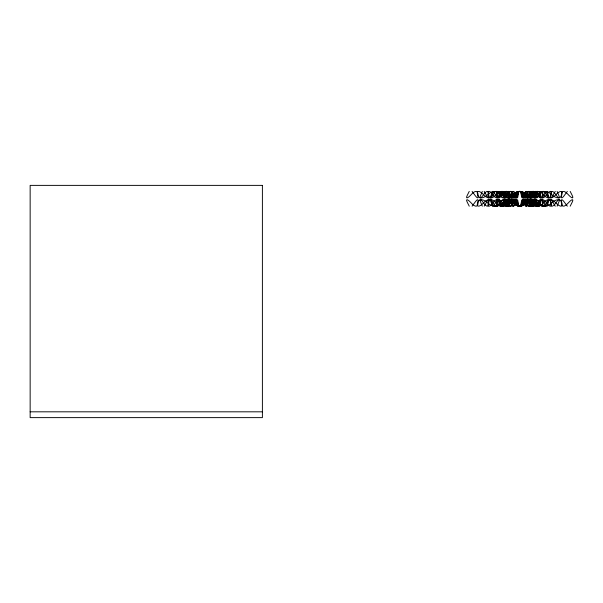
<?xml version="1.0" encoding="UTF-8"?>
<svg xmlns="http://www.w3.org/2000/svg" width="603" height="603" viewBox="0 0 603 603"><rect width="100%" height="100%" fill="white"/><g stroke="black" fill="none" stroke-linecap="round" stroke-linejoin="round"><path stroke-width="0.9" d="M506.256 191.407L505.171 197.912L507.274 192.312A1.304 0.641 -76.9 0 1 508.058 191.385A1.304 0.641 -76.9 0 1 508.525 192.312L508.389 196.932A1.304 0.889 -69.1 0 0 509.098 197.92A1.304 0.889 -69.1 0 0 510.183 196.932L511.811 192.312A1.304 1.1 -68 0 1 513.975 192.312L514.668 196.932A1.304 1.214 -43.8 0 0 517.125 196.932L518.467 192.312A1.304 1.274 0 0 1 520.969 192.312L522.304 196.932A1.304 1.214 43.8 0 0 524.761 196.932L525.454 192.312A1.304 1.1 68 0 1 527.617 192.312L529.246 196.932A1.304 0.889 69.1 0 0 530.331 197.92A1.304 0.889 69.1 0 0 531.047 196.932L530.904 192.312A1.304 0.641 76.9 0 1 531.371 191.385A1.304 0.641 76.9 0 1 532.155 192.312L534.258 197.912L533.18 191.407M533.18 206.173L534.258 199.668L532.155 205.269A1.304 0.641 -76.9 0 1 531.371 206.196A1.304 0.641 -76.9 0 1 530.904 205.269L531.047 200.648A1.304 0.889 -69.1 0 0 530.331 199.661A1.304 0.889 -69.1 0 0 529.246 200.648L527.617 205.269A1.304 1.1 -68 0 1 525.454 205.269L524.761 200.648A1.304 1.214 -43.8 0 0 522.304 200.648L520.969 205.269A1.304 1.274 0 0 1 518.467 205.269L517.125 200.648A1.304 1.214 43.8 0 0 514.668 200.648L513.975 205.269A1.304 1.1 68 0 1 511.811 205.269L510.183 200.648A1.304 0.889 69.1 0 0 509.098 199.661L507.025 206.158M500.234 191.385L498.862 196.555A2.065 0.505 -69.4 0 0 498.892 197.92A2.065 0.505 -69.4 0 0 499.887 196.555L501.598 192.628A2.065 1.002 -73 0 1 502.849 191.377A2.065 1.002 -73 0 1 503.52 192.628L503.43 196.555A2.065 1.372 -62.8 0 0 504.47 197.92A2.065 1.372 -62.8 0 0 506.219 196.555L508.148 192.628A2.065 1.734 -62 0 1 511.472 192.628L512.362 196.555A2.065 1.877 -35.4 0 0 516.168 196.555L517.796 192.628A2.065 1.997 0 0 1 521.633 192.628L523.261 196.555A2.065 1.877 35.4 0 0 527.075 196.555L527.957 192.628A2.065 1.734 62 0 1 531.281 192.628L533.21 196.555A2.065 1.372 62.8 0 0 534.959 197.92A2.065 1.372 62.8 0 0 535.999 196.555L535.909 192.628A2.065 1.002 73 0 1 536.58 191.377A2.065 1.002 73 0 1 537.831 192.628L539.542 196.555A2.065 0.505 69.4 0 0 540.537 197.92A2.065 0.505 69.4 0 0 540.567 196.555L539.195 191.385M532.404 191.422L530.459 197.92L531.032 192.229A1.048 0.505 -73 0 0 530.708 191.4A1.048 0.505 -73 0 0 530.007 192.229L528.424 197.136A1.048 0.724 -73.7 0 1 526.984 197.136L526.841 192.229A1.048 0.874 -62.1 0 0 525.062 192.229L523.623 197.136A1.048 0.987 -51.3 0 1 521.655 197.136L520.743 192.229A1.048 1.01 0 0 0 518.686 192.229L517.773 197.136A1.048 0.987 51.3 0 1 515.806 197.136L514.367 192.229A1.048 0.874 62.1 0 0 512.588 192.229L512.444 197.136A1.048 0.724 73.7 0 1 511.005 197.136L509.429 192.229A1.048 0.505 73 0 0 508.721 191.4A1.048 0.505 73 0 0 508.397 192.229L508.97 197.92L507.025 191.422M539.195 206.196L540.567 201.025A2.065 0.505 -69.4 0 0 540.537 199.661A2.065 0.505 -69.4 0 0 539.542 201.025L537.831 204.952A2.065 1.002 -73 0 1 536.58 206.203A2.065 1.002 -73 0 1 535.909 204.952L535.999 201.025A2.065 1.372 -62.8 0 0 534.959 199.661A2.065 1.372 -62.8 0 0 533.21 201.025L531.281 204.952A2.065 1.734 -62 0 1 527.957 204.952L527.075 201.025A2.065 1.877 -35.4 0 0 523.261 201.025L521.633 204.952A2.065 1.997 0 0 1 517.796 204.952L516.168 201.025A2.065 1.877 35.4 0 0 512.362 201.025L511.472 204.952A2.065 1.734 62 0 1 508.148 204.952L506.219 201.025A2.065 1.372 62.8 0 0 504.47 199.661A2.065 1.372 62.8 0 0 503.43 201.025L503.52 204.952A2.065 1.002 73 0 1 502.849 206.203A2.065 1.002 73 0 1 501.598 204.952L499.887 201.025A2.065 0.505 69.4 0 0 498.892 199.661A2.065 0.505 69.4 0 0 498.862 201.025L500.234 206.196M492.432 191.355L490.789 196.141A3.226 0.754 -63.5 0 0 490.729 197.92A3.226 0.754 -63.5 0 0 492.327 196.141L494.196 192.945A3.226 1.523 -68.3 0 1 496.088 191.355A3.226 1.523 -68.3 0 1 497.03 192.945L497 196.141A3.226 2.058 -55.8 0 0 498.5 197.92A3.226 2.058 -55.8 0 0 501.206 196.141L503.347 192.945A3.226 2.646 -55.4 0 1 506.075 191.355A3.226 2.646 -55.4 0 1 508.261 192.945L509.294 196.141A3.226 2.811 -28.3 0 0 511.947 197.92A3.226 2.811 -28.3 0 0 515.045 196.141L516.877 192.945A3.226 3.053 0 0 1 522.552 192.945L524.384 196.141A3.226 2.811 28.3 0 0 527.482 197.92A3.226 2.811 28.3 0 0 530.135 196.141L531.175 192.945A3.226 2.646 55.4 0 1 533.354 191.355A3.226 2.646 55.4 0 1 536.082 192.945L538.223 196.141A3.226 2.058 55.8 0 0 540.936 197.92A3.226 2.058 55.8 0 0 542.429 196.141L542.399 192.945A3.226 1.523 68.3 0 1 543.341 191.355A3.226 1.523 68.3 0 1 545.233 192.945L547.102 196.141A3.226 0.754 63.5 0 0 548.7 197.92A3.226 0.754 63.5 0 0 548.64 196.141L546.996 191.355M546.996 206.226L548.64 201.447A3.226 0.754 -63.5 0 0 548.7 199.661A3.226 0.754 -63.5 0 0 547.102 201.447L545.233 204.636A3.226 1.523 -68.3 0 1 543.341 206.226A3.226 1.523 -68.3 0 1 542.399 204.636L542.429 201.447A3.226 2.058 -55.8 0 0 540.936 199.661A3.226 2.058 -55.8 0 0 538.223 201.447L536.082 204.636A3.226 2.646 -55.4 0 1 533.354 206.226A3.226 2.646 -55.4 0 1 531.175 204.636L530.135 201.447A3.226 2.811 -28.3 0 0 527.482 199.661A3.226 2.811 -28.3 0 0 524.384 201.447L522.552 204.636A3.226 3.053 0 0 1 516.877 204.636L515.045 201.447A3.226 2.811 28.3 0 0 511.947 199.661A3.226 2.811 28.3 0 0 509.294 201.447L508.261 204.636A3.226 2.646 55.4 0 1 506.075 206.226A3.226 2.646 55.4 0 1 503.347 204.636L501.206 201.447A3.226 2.058 55.8 0 0 498.5 199.661A3.226 2.058 55.8 0 0 497 201.447L497.03 204.636A3.226 1.523 68.3 0 1 496.088 206.226A3.226 1.523 68.3 0 1 494.196 204.636L492.327 201.447A3.226 0.754 63.5 0 0 490.729 199.661A3.226 0.754 63.5 0 0 490.789 201.447L492.432 206.226M501.636 206.211L503.588 200.716A1.613 0.399 -74.2 0 1 504.266 199.661A1.613 0.399 -74.2 0 1 504.379 200.716L503.626 205.08A1.613 0.761 -67.7 0 0 504.055 206.226A1.613 0.761 -67.7 0 0 505.193 205.08L507.123 200.716A1.613 1.1 -68.8 0 1 508.404 199.661A1.613 1.1 -68.8 0 1 509.279 200.716L509.52 205.08A1.613 1.319 -54.6 0 0 512.233 205.08L514.027 200.716A1.613 1.508 -43.4 0 1 516.975 200.716L518.15 205.08A1.613 1.523 0 0 0 521.278 205.08L522.454 200.716A1.613 1.508 43.4 0 1 525.409 200.716L527.195 205.08A1.613 1.319 54.6 0 0 529.909 205.08L530.15 200.716A1.613 1.1 68.8 0 1 531.024 199.661A1.613 1.1 68.8 0 1 532.313 200.716L534.243 205.08A1.613 0.761 67.7 0 0 535.374 206.226A1.613 0.761 67.7 0 0 535.803 205.08L535.049 200.716A1.613 0.399 74.2 0 1 535.163 199.661A1.613 0.399 74.2 0 1 535.841 200.716L537.793 206.211M537.793 191.37L535.841 196.864A1.613 0.399 -74.2 0 1 535.163 197.92A1.613 0.399 -74.2 0 1 535.049 196.864L535.803 192.5A1.613 0.761 -67.7 0 0 535.374 191.355A1.613 0.761 -67.7 0 0 534.243 192.5L532.313 196.864A1.613 1.1 -68.8 0 1 531.024 197.92A1.613 1.1 -68.8 0 1 530.15 196.864L529.909 192.5A1.613 1.319 -54.6 0 0 527.195 192.5L525.409 196.864A1.613 1.508 -43.4 0 1 522.454 196.864L521.278 192.5A1.613 1.523 0 0 0 518.15 192.5L516.975 196.864A1.613 1.508 43.4 0 1 514.027 196.864L512.233 192.5A1.613 1.319 54.6 0 0 509.52 192.5L509.279 196.864A1.613 1.1 68.8 0 1 508.404 197.92A1.613 1.1 68.8 0 1 507.123 196.864L505.193 192.5A1.613 0.761 67.7 0 0 504.055 191.355A1.613 0.761 67.7 0 0 503.626 192.5L504.379 196.864A1.613 0.399 74.2 0 1 504.266 197.92A1.613 0.399 74.2 0 1 503.588 196.864L501.636 191.37M482.317 191.407L480.531 195.681A5.043 1.116 -58 0 0 480.365 197.92A5.043 1.116 -58 0 0 482.822 195.681L484.578 193.337A5.043 2.329 -64.2 0 1 488.679 193.337L488.739 195.681A5.043 3.053 -49.5 0 0 490.91 197.92A5.043 3.053 -49.5 0 0 494.995 195.681L497.06 193.337A5.043 4.033 -50.1 0 1 504.161 193.337L505.254 195.681A5.043 4.168 -23.2 0 0 509.173 197.92A5.043 4.168 -23.2 0 0 513.794 195.681L515.61 193.337A5.043 4.658 0 0 1 523.819 193.337L525.635 195.681A5.043 4.168 23.2 0 0 530.256 197.92A5.043 4.168 23.2 0 0 534.183 195.681L535.268 193.337A5.043 4.033 50.1 0 1 542.368 193.337L544.434 195.681A5.043 3.053 49.5 0 0 548.519 197.92A5.043 3.053 49.5 0 0 550.69 195.681L550.75 193.337A5.043 2.329 64.2 0 1 554.85 193.337L556.607 195.681A5.043 1.116 58 0 0 559.064 197.92A5.043 1.116 58 0 0 558.898 195.681L557.112 191.407M557.112 206.173L558.898 201.899A5.043 1.116 -58 0 0 559.064 199.661A5.043 1.116 -58 0 0 556.607 201.899L554.85 204.244A5.043 2.329 -64.2 0 1 550.75 204.244L550.69 201.899A5.043 3.053 -49.5 0 0 548.519 199.661A5.043 3.053 -49.5 0 0 544.434 201.899L542.368 204.244A5.043 4.033 -50.1 0 1 535.268 204.244L534.183 201.899A5.043 4.168 -23.2 0 0 530.256 199.661A5.043 4.168 -23.2 0 0 525.635 201.899L523.819 204.244A5.043 4.658 0 0 1 515.61 204.244L513.794 201.899A5.043 4.168 23.2 0 0 509.173 199.661A5.043 4.168 23.2 0 0 505.254 201.899L504.161 204.244A5.043 4.033 50.1 0 1 497.06 204.244L494.995 201.899A5.043 3.053 49.5 0 0 490.91 199.661A5.043 3.053 49.5 0 0 488.739 201.899L488.679 204.244A5.043 2.329 64.2 0 1 484.578 204.244L482.822 201.899A5.043 1.116 58 0 0 480.365 199.661A5.043 1.116 58 0 0 480.531 201.899L482.317 206.173M493.767 206.188L496.186 201.07A2.616 0.641 -69.9 0 1 497.279 199.661A2.616 0.641 -69.9 0 1 497.407 201.07L496.653 204.628A2.616 1.183 -61.4 0 0 497.241 206.196A2.616 1.183 -61.4 0 0 499.118 204.628L501.266 201.07A2.616 1.741 -63.4 0 1 503.286 199.661A2.616 1.741 -63.4 0 1 504.605 201.07L504.982 204.628A2.616 2.043 -46.7 0 0 506.739 206.196A2.616 2.043 -46.7 0 0 509.241 204.628L511.291 201.07A2.616 2.382 -36.2 0 1 515.851 201.07L517.253 204.628A2.616 2.359 0 0 0 522.175 204.628L523.577 201.07A2.616 2.382 36.2 0 1 528.138 201.07L530.188 204.628A2.616 2.043 46.7 0 0 532.69 206.196A2.616 2.043 46.7 0 0 534.454 204.628L534.823 201.07A2.616 1.741 63.4 0 1 536.142 199.661A2.616 1.741 63.4 0 1 538.162 201.07L540.318 204.628A2.616 1.183 61.4 0 0 542.187 206.196A2.616 1.183 61.4 0 0 542.775 204.628L542.022 201.07A2.616 0.641 69.9 0 1 542.15 199.661A2.616 0.641 69.9 0 1 543.243 201.07L545.662 206.188M545.662 191.392L543.243 196.51A2.616 0.641 -69.9 0 1 542.15 197.92A2.616 0.641 -69.9 0 1 542.022 196.51L542.775 192.952A2.616 1.183 -61.4 0 0 542.187 191.385A2.616 1.183 -61.4 0 0 540.318 192.952L538.162 196.51A2.616 1.741 -63.4 0 1 536.142 197.92A2.616 1.741 -63.4 0 1 534.823 196.51L534.454 192.952A2.616 2.043 -46.7 0 0 532.69 191.385A2.616 2.043 -46.7 0 0 530.188 192.952L528.138 196.51A2.616 2.382 -36.2 0 1 523.577 196.51L522.175 192.952A2.616 2.359 0 0 0 517.253 192.952L515.851 196.51A2.616 2.382 36.2 0 1 511.291 196.51L509.241 192.952A2.616 2.043 46.7 0 0 506.739 191.385A2.616 2.043 46.7 0 0 504.982 192.952L504.605 196.51A2.616 1.741 63.4 0 1 503.286 197.92A2.616 1.741 63.4 0 1 501.266 196.51L499.118 192.952A2.616 1.183 61.4 0 0 497.241 191.385A2.616 1.183 61.4 0 0 496.653 192.952L497.407 196.51A2.616 0.641 69.9 0 1 497.279 197.92A2.616 0.641 69.9 0 1 496.186 196.51L493.767 191.392M469.255 191.385L467.287 195.282A7.681 1.59 -52 0 0 470.551 195.282L472.104 193.661A7.952 3.55 -59.8 0 1 477.938 193.661L478.066 195.282A7.681 4.334 -43.1 0 0 486.998 195.282L488.852 193.661A7.952 6.151 -44.8 0 1 498.96 193.661L500.008 195.282A7.681 5.924 -18.9 0 0 512.203 195.282L513.877 193.661A7.952 7.1 0 0 1 525.552 193.661L527.226 195.282A7.681 5.924 18.9 0 0 539.421 195.282L540.469 193.661A7.952 6.151 44.8 0 1 550.577 193.661L552.438 195.282A7.681 4.334 43.1 0 0 561.363 195.282L561.491 193.661A7.952 3.55 59.8 0 1 567.333 193.661L568.878 195.282A7.681 1.59 52 0 0 572.141 195.282L570.174 191.385M570.174 206.196L572.141 202.299A7.681 1.59 -52 0 0 568.878 202.299L567.333 203.92A7.952 3.55 -59.8 0 1 561.491 203.92L561.363 202.299A7.681 4.334 -43.1 0 0 552.438 202.299L550.577 203.92A7.952 6.151 -44.8 0 1 540.469 203.92L539.421 202.299A7.681 5.924 -18.9 0 0 527.226 202.299L525.552 203.92A7.952 7.1 0 0 1 513.877 203.92L512.203 202.299A7.681 5.924 18.9 0 0 500.008 202.299L498.96 203.92A7.952 6.151 44.8 0 1 488.852 203.92L486.998 202.299A7.681 4.334 43.1 0 0 478.066 202.299L477.938 203.92A7.952 3.55 59.8 0 1 472.104 203.92L470.551 202.299A7.681 1.59 52 0 0 467.287 202.299L469.255 206.196M484.171 206.203L487.013 201.41A4.055 0.965 -66 0 1 488.792 201.41L488.121 204.206A4.055 1.749 -55.6 0 0 488.935 206.203A4.055 1.749 -55.6 0 0 491.792 204.206L493.993 201.41A4.055 2.638 -58.7 0 1 498.854 201.41L499.359 204.206A4.055 3.023 -40.2 0 0 501.945 206.203A4.055 3.023 -40.2 0 0 505.713 204.206L507.869 201.41A4.055 3.603 -31 0 1 514.51 201.41L516.047 204.206A4.055 3.49 0 0 0 519.718 206.203A4.055 3.49 0 0 0 523.381 204.206L524.919 201.41A4.055 3.603 31 0 1 531.56 201.41L533.715 204.206A4.055 3.023 40.2 0 0 537.484 206.203A4.055 3.023 40.2 0 0 540.069 204.206L540.574 201.41A4.055 2.638 58.7 0 1 545.436 201.41L547.637 204.206A4.055 1.749 55.6 0 0 550.494 206.203A4.055 1.749 55.6 0 0 551.308 204.206L550.637 201.41A4.055 0.965 66 0 1 552.416 201.41L555.257 206.203M555.257 191.377L552.416 196.171A4.055 0.965 -66 0 1 550.637 196.171L551.308 193.375A4.055 1.749 -55.6 0 0 550.494 191.377A4.055 1.749 -55.6 0 0 547.637 193.375L545.436 196.171A4.055 2.638 -58.7 0 1 540.574 196.171L540.069 193.375A4.055 3.023 -40.2 0 0 537.484 191.377A4.055 3.023 -40.2 0 0 533.715 193.375L531.56 196.171A4.055 3.603 -31 0 1 524.919 196.171L523.381 193.375A4.055 3.49 0 0 0 519.718 191.377A4.055 3.49 0 0 0 516.047 193.375L514.51 196.171A4.055 3.603 31 0 1 507.869 196.171L505.713 193.375A4.055 3.023 40.2 0 0 501.945 191.377A4.055 3.023 40.2 0 0 499.359 193.375L498.854 196.171A4.055 2.638 58.7 0 1 493.993 196.171L491.792 193.375A4.055 1.749 55.6 0 0 488.935 191.377A4.055 1.749 55.6 0 0 488.121 193.375L488.792 196.171A4.055 0.965 66 0 1 487.013 196.171L484.171 191.377M472.111 206.188L475.413 201.711A6.226 1.432 -61.7 0 1 477.915 201.711L477.372 203.754A6.226 2.502 -49.6 0 0 482.709 203.754L484.782 201.711A6.226 3.904 -53.7 0 1 491.626 201.711L492.191 203.754A6.226 4.334 -34.1 0 0 501.432 203.754L503.505 201.711A6.226 5.337 -26.5 0 1 512.859 201.711L514.374 203.754A6.226 5.005 0 0 0 525.055 203.754L526.577 201.711A6.226 5.337 26.5 0 1 535.924 201.711L537.997 203.754A6.226 4.334 34.1 0 0 547.245 203.754L547.803 201.711A6.226 3.904 53.7 0 1 554.654 201.711L556.72 203.754A6.226 2.502 49.6 0 0 562.056 203.754L561.514 201.711A6.226 1.432 61.7 0 1 564.016 201.711L567.317 206.188M567.317 191.4L564.016 195.869A6.226 1.432 -61.7 0 1 561.514 195.869L562.056 193.827A6.226 2.502 -49.6 0 0 556.72 193.827L554.654 195.869A6.226 3.904 -53.7 0 1 547.803 195.869L547.245 193.827A6.226 4.334 -34.1 0 0 537.997 193.827L535.924 195.869A6.226 5.337 -26.5 0 1 526.577 195.869L525.055 193.827A6.226 5.005 0 0 0 514.374 193.827L512.859 195.869A6.226 5.337 26.5 0 1 503.505 195.869L501.432 193.827A6.226 4.334 34.1 0 0 492.191 193.827L491.626 195.869A6.226 3.904 53.7 0 1 484.782 195.869L482.709 193.827A6.226 2.502 49.6 0 0 477.372 193.827L477.915 195.869A6.226 1.432 61.7 0 1 475.413 195.869L472.111 191.4M30.15 411.819L262.395 411.819M532.404 206.158L530.459 199.661L531.032 205.352A1.048 0.505 73 0 1 530.708 206.181A1.048 0.505 73 0 1 530.007 205.352L528.424 200.445A1.048 0.724 73.7 0 0 526.984 200.445L526.841 205.352A1.048 0.874 62.1 0 1 525.062 205.352L523.623 200.445A1.048 0.987 51.3 0 0 521.655 200.445L520.743 205.352A1.048 1.01 0 0 1 518.686 205.352L517.773 200.445A1.048 0.987 -51.3 0 0 515.806 200.445L514.367 205.352A1.048 0.874 -62.1 0 1 512.588 205.352L512.444 200.445A1.048 0.724 -73.7 0 0 511.005 200.445L509.429 205.352A1.048 0.505 -73 0 1 508.721 206.181A1.048 0.505 -73 0 1 508.397 205.352L509.022 199.691A1.304 0.889 69.1 0 0 508.389 200.648L508.525 205.269A1.304 0.641 76.9 0 1 508.058 206.196A1.304 0.641 76.9 0 1 507.274 205.269L505.156 199.683L506.256 206.173M262.395 185.377L30.15 185.377L30.15 417.623L262.395 417.623L262.395 185.377"/></g></svg>
